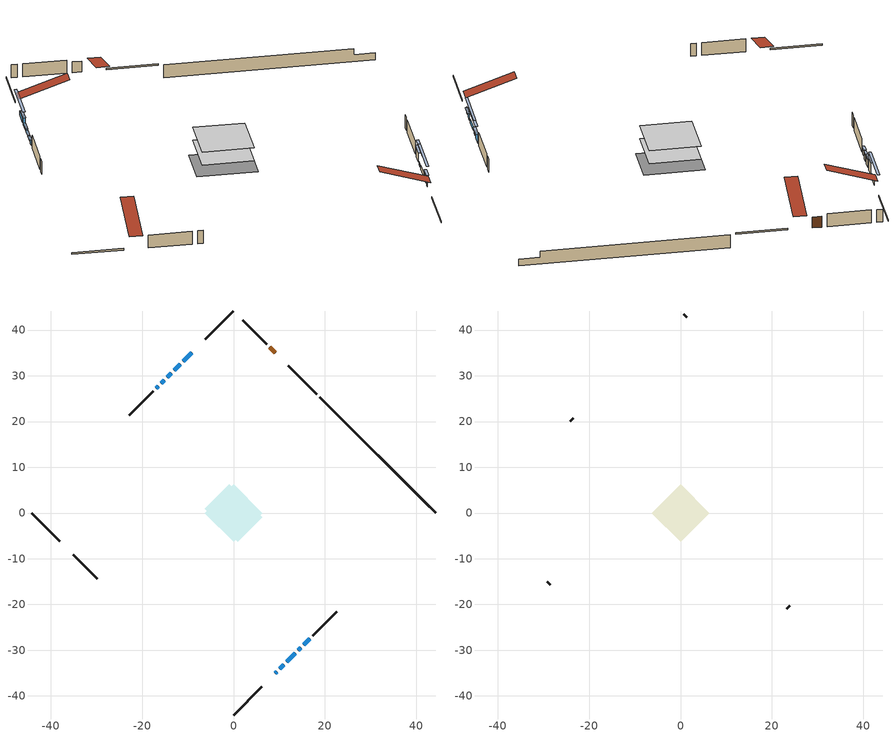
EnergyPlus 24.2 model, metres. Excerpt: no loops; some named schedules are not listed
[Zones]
conditioned space
 floor adiabatic (AdiabaticFloorConstruction): -6.25,0 0,6.25 6.25,0 0,-6.25 z0.64
 floor foundation (Slab1 construction): -6.33,0.98 -0.98,6.33 6.33,-0.98 0.98,-6.33 z-1.8
 wall outside (RimJoist1 construction): 0,-44.16 6.2,-37.96 / -44.16,0 -37.96,-6.2 / 0,44.16 -6.2,37.96 / 18.2,25.96 12,32.16 z0.64:0.94
 wall outside (AdiabaticWallConstruction 1): 9.08,35.08 7.92,36.24 z0.64:2.67
 wall outside (AdiabaticWallConstruction): 9.12,-35.04 9.43,-34.73 / 10.09,-34.07 10.95,-33.21 / -13.59,30.57 -14.45,29.7 z0.64:1.86; -9.12,35.04 -10.98,33.17 / 11.6,-32.55 13.47,-30.69 z0.64:1.35; 14.13,-30.03 14.71,-29.45 z0.64:1.15; -11.64,32.52 -12.93,31.22 z0.64:2.72; -15.11,29.05 -15.76,28.4 / -16.41,27.75 -16.84,27.31 z0.64:1.56; 15.36,-28.8 16.65,-27.5 z0.64:2.16
 wall outside (Wall1 construction): 17.31,-26.85 22.57,-21.59 / -35.04,-9.12 -29.78,-14.37 / -17.5,26.66 -22.76,21.4 / 7.26,36.9 2,42.15 z0.64:3.08
 wall foundation (FoundationWall1 construction): 18.85,25.3,-1.8 18.85,25.3,0.64 41.63,2.53,0.64 41.63,2.53,-0.52 44.16,0,-0.52 44.16,0,-1.8
 window (WindowConstruction 6): 9.12,-35.04 9.43,-34.73 z0.64:1.86
 window (WindowConstruction 5): 10.09,-34.07 10.95,-33.21 z0.64:1.86
 window (WindowConstruction 7): -9.12,35.04 -10.98,33.17 z0.64:1.35
 window (WindowConstruction 8): 11.6,-32.55 13.47,-30.69 z0.64:1.35
 window (WindowConstruction 9): 14.13,-30.03 14.7,-29.45 z0.64:1.15
 window (WindowConstruction): -11.64,32.52 -12.93,31.22 z0.64:2.72
 window (WindowConstruction 1): -13.59,30.57 -14.45,29.71 z0.64:1.86
 window (WindowConstruction 2): -15.11,29.05 -15.76,28.4 z0.64:1.55
 window (WindowConstruction 3): -16.41,27.74 -16.84,27.31 z0.64:1.55
 window (WindowConstruction 4): 15.36,-28.8 16.65,-27.5 z0.64:2.16
 door (Door): 9.08,35.08 7.92,36.24 z0.64:2.67
 ceiling adiabatic (AdiabaticFloorConstruction): 0,-6.25 6.25,0 0,6.25 -6.25,0 z0.64
attic - vented
 floor to conditioned space (Floor1 construction Reversed): -6.25,0 0,6.25 6.25,0 0,-6.25 z3.08
 wall outside (Wall2 construction): 23.22,-20.93 23.91,-20.24 / -29.13,-15.03 -28.44,-15.72 / -23.41,20.74 -24.1,20.05 / 1.35,42.81 0.66,43.5 z0.64:3.08
 roof outside (Roof1 construction): 8.46,-35.7,3.08 2.37,-29.61,5.95 0.77,-31.22,5.95 6.86,-37.3,3.08; -35.7,-8.46,3.08 -29.61,-2.37,5.95 -31.22,-0.77,5.95 -37.3,-6.86,3.08; -8.46,35.7,3.08 -2.37,29.61,5.95 -0.77,31.22,5.95 -6.86,37.3,3.08; 9.74,34.42,3.08 3.65,28.33,5.95 5.26,26.73,5.95 11.34,32.82,3.08
shading: 11.21,-32.95 9.82,-34.33 10.11,-34.61 11.49,-33.23 z2.23; -12.86,31.3 -7.24,36.91 -7.53,37.2 -13.14,31.58 z4; 15.34,-28.81 9.73,-34.43 10.01,-34.71 15.63,-29.1 z4; 16.58,-27.58 12.26,-31.9 12.54,-32.18 16.86,-27.86 z3.8; -13.19,30.96 -11.38,32.78 -11.67,33.07 -13.48,31.25 z3.09; -14.71,29.44 -13.33,30.83 -13.61,31.11 -15,29.73 z2.23; -16.02,28.14 -14.85,29.31 -15.13,29.59 -16.3,28.42 z1.92; -17.1,27.05 -16.15,28.01 -16.43,28.29 -17.39,27.34 z1.92; 16.91,-27.24 15.1,-29.06 15.38,-29.34 17.2,-27.52 z2.53
[Building]
Building 1: Terrain=Suburbs
[Site:Location]
Quebec Intl AP_QC: Latitude {deg}=46.8; Longitude {deg}=-71.38; Time Zone {hr}=-5; Elevation {m}=74; Keep Site Location Information=Yes
[Site:GroundTemperature:Shallow]
0.0108218, -2.24938, -2.43038, -1.3578, 2.94801, 7.23376, 10.9493, 13.303, 13.5029, 11.5886, 7.96783, 3.81355
[Site:WaterMainsTemperature]
Calculation Method=Schedule; Temperature Schedule=mains temperature schedule
[Material] Roughness=Rough; Thermal Absorptance=0.9
Name | Thickness {m} | Conductivity {W/m-K} | Density {kg/m3} | Specific Heat {J/kg-K} | Solar Absorptance | Visible Absorptance
asphalt or fiberglass shingles | 0.00635 | 0.162714 | 1121.4 | 1465.45 | 0.4 | 0.4
ceiling loosefill ins | 0.169333 | 0.0480833 | 16.02 | 1046.75 | 0.7 | 0.7
ceiling stud and cavity | 0.1397 | 0.106923 | 65.682 | 1177.47 | 0.7 | 0.7
concrete 4.0 in. | 0.1016 | 1.803125 | 2242.8 | 837.4 | 0.7 | 0.7
concrete 8.0 in. | 0.2032 | 1.803125 | 2242.8 | 837.4 | 0.7 | 0.7
door material | 0.04445 | 0.0451087 | 512.64 | 1214.23 | 0.7 | 0.7
exterior vertical ins | 0.0633812 | 0.029427 | 32.04 | 1214.23 | 0.7 | 0.7
floor covering | 0.0127 | 0.0433444 | 54.468 | 1339.84 | 0.6 | 0.6
floor rigid ins; wall rigid ins 1 | 0.512978 | 0.029427 | 32.04 | 1214.23 | 0.7 | 0.7
floor stud and cavity | 0.1397 | 1.75129 | 37.0049 | 1207.88 | 0.7 | 0.7
furniture material conditioned space 1 | 0.1524 | 0.115458 | 640.8 | 1214.23 | 0.6 | 0.6
gypsum board | 0.0127 | 0.160291 | 801 | 837.4 | 0.6 | 0.6
gypsum board 1 | 0.0127 | 0.160291 | 801 | 837.4 | 0.7 | 0.7
osb sheathing 0.5 in. | 0.0127 | 0.115458 | 512.64 | 1214.23 | 0.7 | 0.7
osb sheathing 0.75 in. | 0.01905 | 0.115458 | 512.64 | 1214.23 | 0.7 | 0.7
osb sheathing 2.0 in. | 0.0508 | 0.115458 | 512.64 | 1214.23 | 0.7 | 0.7
rim joist rigid ins; wall rigid ins | 0.051816 | 0.029427 | 32.04 | 1214.23 | 0.7 | 0.7
rim joist stud and cavity | 0.0508 | 0.0379815 | 125.044 | 1163.47 | 0.6 | 0.6
wall stud and cavity | 0.1397 | 0.157107 | 139.0536 | 1170.24 | 0.7 | 0.7
wall stud and cavity 1 | 0.0889 | 6.1454 | 50.32683 | 1063.81 | 0.6 | 0.6
wall stud and cavity 2 | 0.0889 | 0.380278 | 52.3479 | 1209.89 | 0.7 | 0.7
wall stud and cavity 3 | 0.0889 | 0.391764 | 83.0341 | 1211.67 | 0.7 | 0.7
wood siding | 0.0254 | 0.102417 | 544.68 | 1172.36 | 0.4 | 0.4
wood siding 1 | 0.00254 | 0.102417 | 544.68 | 1172.36 | 0.4 | 0.4
wood siding 2; wood siding 3; wood siding 4 | 0.0254 | 0.102417 | 544.68 | 1172.36 | 0.7 | 0.7
[WindowMaterial:SimpleGlazingSystem]
Name | U-Factor {W/m2-K} | Solar Heat Gain Coefficient
WindowMaterial | 2.97414 | 0.6
WindowMaterial 1 | 2.92076 | 0.67
WindowMaterial 2 | 2.95029 | 0.64
WindowMaterial 3 | 2.97868 | 0.61
WindowMaterial 4 | 2.89408 | 0.69
WindowMaterial 5 | 3.088832 | 0.45
WindowMaterial 6 | 2.95142 | 0.64
WindowMaterial 7 | 3.00026 | 0.58
[Construction]
AdiabaticFloorConstruction: floor stud and cavity, floor rigid ins, osb sheathing 0.75 in., floor covering
AdiabaticWallConstruction: wood siding 3, wall rigid ins 1, wall stud and cavity 2, gypsum board
AdiabaticWallConstruction 1: wood siding 4, wall rigid ins 1, wall stud and cavity 2, gypsum board
Door: door material
Floor1 construction Reversed: gypsum board, ceiling stud and cavity, ceiling loosefill ins
FoundationWall1 construction: concrete 8.0 in., gypsum board 1
furniture construction conditioned space 1: furniture material conditioned space 1
PartitionWallConstruction: gypsum board, wall stud and cavity 3, gypsum board
RimJoist1 construction: wood siding 2, rim joist rigid ins, osb sheathing 2.0 in., rim joist stud and cavity
Roof1 construction: asphalt or fiberglass shingles
Slab1 construction: concrete 4.0 in.
Wall1 construction: wood siding, wall rigid ins, osb sheathing 0.5 in., wall stud and cavity, gypsum board
Wall2 construction: wood siding 1, wall stud and cavity 1
WindowConstruction: WindowMaterial
WindowConstruction 1; WindowConstruction 5: WindowMaterial 1
WindowConstruction 2: WindowMaterial 2
WindowConstruction 3: WindowMaterial 3
WindowConstruction 4: WindowMaterial 4
WindowConstruction 6: WindowMaterial 5
WindowConstruction 7; WindowConstruction 8: WindowMaterial 6
WindowConstruction 9: WindowMaterial 7
[Zone] Multiplier=1; Part of Total Floor Area=Yes
Name | Volume {m3}
attic - vented | 36.3769
conditioned space | 404.7
[Space]
Name | Zone | Volume {m3}
attic - vented 1 | attic - vented | 36.3769
conditioned space 1 | conditioned space | 404.7
[ZoneInfiltration:EffectiveLeakageArea]
infil attic - vented 1: Zone or Space=attic - vented 1; Schedule=Always On Discrete; Effective Air Leakage Area {cm2}=2883.69; Stack Coefficient=0.000369083; Wind Coefficient=1.29802e-05
[ZoneMixing]
whole house fan mix: Zone or Space=attic - vented; Schedule=Always On Continuous; Design Flow Rate Calculation Method=Flow/Zone; Design Flow Rate {m3/s}=0; Source Zone or Space=conditioned space
[SurfaceProperty:ExposedFoundationPerimeter]
Slab1: Exposed Perimeter Calculation Method=TotalExposedPerimeter; Total Exposed Perimeter {m}=35.784
[InternalMass] Zone or ZoneList=conditioned space; Space or SpaceList=conditioned space 1
Name | Construction | Surface Area {m2}
furniture mass conditioned space 1 | furniture construction conditioned space 1 | 62.48
partition wall mass | PartitionWallConstruction | 156.2
[Lights]
interior lighting: Zone or ZoneList or Space or SpaceList=conditioned space 1; Schedule=interior lighting schedule; Design Level Calculation Method=LightingLevel; Lighting Level {W}=343.2; Return Air Fraction=0; Fraction Radiant=0.6; Fraction Visible=0.2; Fraction Replaceable=1
[People]
occupants: Zone or ZoneList or Space or SpaceList=conditioned space 1; Number of People Schedule=occupants schedule; Number of People Calculation Method=People; Number of People=3; Fraction Radiant=0.314171; Sensible Heat Fraction=0.56303; Activity Level Schedule=occupants activity schedule; Carbon Dioxide Generation Rate {m3/s-W}=0; Enable ASHRAE 55 Comfort Warnings=No; Mean Radiant Temperature Calculation Type=EnclosureAveraged
[ElectricEquipment] Zone or ZoneList or Space or SpaceList=conditioned space 1; Design Level Calculation Method=EquipmentLevel
Name | Schedule | Design Level {W} | Fraction Latent | Fraction Radiant | Fraction Lost
clothes dryer | clothes dryer schedule | 140.772 | 0.015 | 0.081 | 0.85
clothes washer | clothes washer schedule | 32.1985 | 0.03 | 0.162 | 0.7
cooking range | cooking range schedule | 215.147 | 0.08 | 0.432 | 0.2
dishwasher | dishwasher schedule | 66.8632 | 0.3 | 0.18 | 0.4
fridge | fridge schedule | 72.9452 | 0 | 0.6 | 0
mech vent bath fan 0 | mech vent bath fan 0 schedule | 50.2 | 0 | 0 | 1
mech vent bath fan 1 | mech vent bath fan 1 schedule | 50.2 | 0 | 0 | 1
mech vent house fan | mech vent house fan schedule | 0 | 0 | 0 | 1
mech vent house fan cfis | mech vent house fan cfis schedule | 0 | 0 | 0 | 0
mech vent range fan 0 | mech vent range fan 0 schedule | 57 | 0 | 0 | 1
misc plug loads | misc plug loads schedule | 494.7 | 0.045 | 0.513 | 0.1
whole house fan | Always On Discrete | 0 | 0 | 0 | 1
[OtherEquipment] Zone or ZoneList or Space or SpaceList=conditioned space 1; Design Level Calculation Method=EquipmentLevel
Name | Fuel Type | Schedule | Design Level {W} | Fraction Latent | Fraction Radiant | Fraction Lost
clothes dryer 1 | Electricity | clothes dryer schedule | 0 | 0.015 | 0.081 | 0.85
cooking range 1 | Electricity | cooking range schedule | 0 | 0.08 | 0.432 | 0.2
general water use latent | None | general water use schedule | 62.594 | 1 | 0 | 0
general water use sensible | None | general water use schedule | -61.6891 | 0 | 0.6 | 0
mech vent house fan latent load | None | Always On Discrete | 0 | 1 | 0 | 0
mech vent house fan sensible load | None | Always On Discrete | 0 | 0 | 0 | 0
water heater energy adjustment1 | Electricity | Always On Discrete | 0.01 | 0 | 0 | 1
[ZoneInfiltration:DesignFlowRate] Zone or ZoneList or Space or SpaceList=conditioned space 1; Schedule=Always On Discrete; Design Flow Rate Calculation Method=Flow/Zone; Design Flow Rate {m3/s}=0
infil flow; natural vent flow; whole house fan flow
[ZoneControl:Thermostat]
conditioned space Thermostat: Zone or ZoneList=conditioned space; Control Type Schedule=conditioned space Thermostat Schedule; Control 1=conditioned space temperature setpoint; Temperature Difference Between Cutout And Setpoint {deltaC}=0
[ZoneHVAC:Baseboard:Convective:Electric]
electric baseboard: Availability Schedule=Always On Discrete; Heating Design Capacity {W}=7674.36; Efficiency=1
[Zone equipment]
conditioned space: electric baseboard
[Foundation:Kiva]
Foundation Kiva 1: Initial Indoor Air Temperature {C}=18; Wall Height Above Grade {m}=0.639989; Wall Depth Below Slab {m}=0.2032; Custom Block Material Name 1=exterior vertical ins; Custom Block Depth 1 {m}=2.43998; Custom Block X Position 1 {m}=0.2159; Custom Block Z Position 1 {m}=0
[Foundation:Kiva:Settings]
Soil Conductivity {W/m-K}=0.849921; Soil Density {kg/m3}=1842.3; Soil Specific Heat {J/kg-K}=418.7; Ground Solar Absorptivity=0.9; Ground Thermal Absorptivity=0.9; Ground Surface Roughness {m}=0.03; Far-Field Width {m}=40; Deep-Ground Boundary Condition=ZeroFlux; Deep-Ground Depth {m}=40; Minimum Cell Dimension {m}=0.2; Maximum Cell Growth Coefficient=3; Simulation Timestep=Timestep
[Exterior:Lights]
exterior lighting: Schedule=exterior lighting schedule; Design Level {W}=75.6
[EnergyManagementSystem:GlobalVariable]
infil_program_Qfan
infil_program_Qinf
natural_vent_program_Qnv
natural_vent_program_Qwhf
[EnergyManagementSystem:Sensor]
Name | Output:Variable or Output:Meter Index Key | Output:Variable or Output:Meter
airflow_gain | infil flow | Infiltration Sensible Heat Gain Energy
airflow_gain_1 | natural vent flow | Infiltration Sensible Heat Gain Energy
airflow_gain_2 | whole house fan flow | Infiltration Sensible Heat Gain Energy
airflow_loss | infil flow | Infiltration Sensible Heat Loss Energy
airflow_loss_1 | natural vent flow | Infiltration Sensible Heat Loss Energy
airflow_loss_2 | whole house fan flow | Infiltration Sensible Heat Loss Energy
clg_load_cond |  | Cooling:EnergyTransfer:Zone:CONDITIONED SPACE
clg_sp_s; clg_sp_s_1 | cooling setpoint | Schedule Value
clothes_dryer_exhaust_0_sch_s | clothes dryer exhaust 0 schedule | Schedule Value
conditioned_space_clg_unmet_s | conditioned space | Zone Cooling Setpoint Not Met Time
conditioned_space_htg_unmet_s | conditioned space | Zone Heating Setpoint Not Met Time
cool_season | cooling season schedule | Schedule Value
fridge_tin_s | conditioned space | Zone Mean Air Temperature
htg_load_cond |  | Heating:EnergyTransfer:Zone:CONDITIONED SPACE
htg_sp_s; htg_sp_s_1 | heating setpoint | Schedule Value
ig_ee_conv | clothes dryer | Electric Equipment Convective Heating Energy
ig_ee_conv_2 | cooking range | Electric Equipment Convective Heating Energy
ig_ee_conv_4 | fridge | Electric Equipment Convective Heating Energy
ig_ee_conv_5 | misc plug loads | Electric Equipment Convective Heating Energy
ig_ee_conv_6 | whole house fan | Electric Equipment Convective Heating Energy
ig_ee_rad | clothes dryer | Electric Equipment Radiant Heating Energy
ig_ee_rad_2 | cooking range | Electric Equipment Radiant Heating Energy
ig_ee_rad_4 | fridge | Electric Equipment Radiant Heating Energy
ig_ee_rad_5 | misc plug loads | Electric Equipment Radiant Heating Energy
ig_ee_rad_6 | whole house fan | Electric Equipment Radiant Heating Energy
ig_lgt_conv | interior lighting | Lights Convective Heating Energy
ig_lgt_rad | interior lighting | Lights Radiant Heating Energy
ig_lgt_vis | interior lighting | Lights Visible Radiation Heating Energy
ig_oe_conv | clothes dryer 1 | Other Equipment Convective Heating Energy
ig_oe_conv_1 | cooking range 1 | Other Equipment Convective Heating Energy
ig_oe_conv_2 | general water use latent | Other Equipment Convective Heating Energy
ig_oe_conv_3 | general water use sensible | Other Equipment Convective Heating Energy
ig_oe_conv_4 | water heater energy adjustment1 | Other Equipment Convective Heating Energy
ig_oe_rad | clothes dryer 1 | Other Equipment Radiant Heating Energy
ig_oe_rad_1 | cooking range 1 | Other Equipment Radiant Heating Energy
ig_oe_rad_2 | general water use latent | Other Equipment Radiant Heating Energy
ig_oe_rad_3 | general water use sensible | Other Equipment Radiant Heating Energy
ig_oe_rad_4 | water heater energy adjustment1 | Other Equipment Radiant Heating Energy
ig_ppl_conv | occupants | People Convective Heating Energy
ig_ppl_rad | occupants | People Radiant Heating Energy
im_conv | furniture mass conditioned space 1 | Surface Inside Face Convection Heat Gain Energy
im_conv_1 | partition wall mass | Surface Inside Face Convection Heat Gain Energy
im_ig | furniture mass conditioned space 1 | Surface Inside Face Internal Gains Radiation Heat Gain Energy
im_ig_1 | partition wall mass | Surface Inside Face Internal Gains Radiation Heat Gain Energy
im_lgt | furniture mass conditioned space 1 | Surface Inside Face Lights Radiation Heat Gain Energy
im_lgt_1 | partition wall mass | Surface Inside Face Lights Radiation Heat Gain Energy
im_sol | furniture mass conditioned space 1 | Surface Inside Face Solar Radiation Heat Gain Energy
im_sol_1 | partition wall mass | Surface Inside Face Solar Radiation Heat Gain Energy
im_surf | furniture mass conditioned space 1 | Surface Inside Face Net Surface Thermal Radiation Heat Gain Energy
im_surf_1 | partition wall mass | Surface Inside Face Net Surface Thermal Radiation Heat Gain Energy
mech_vent_bath_fan_0_sch_s | mech vent bath fan 0 schedule | Schedule Value
mech_vent_bath_fan_1_sch_s | mech vent bath fan 1 schedule | Schedule Value
mech_vent_range_fan_0_sch_s | mech vent range fan 0 schedule | Schedule Value
mv_conv | mech vent bath fan 0 | Electric Equipment Convective Heating Energy
mv_conv_1 | mech vent bath fan 1 | Electric Equipment Convective Heating Energy
mv_conv_2 | mech vent house fan | Electric Equipment Convective Heating Energy
mv_conv_3 | mech vent house fan cfis | Electric Equipment Convective Heating Energy
mv_conv_4 | mech vent range fan 0 | Electric Equipment Convective Heating Energy
mv_conv_5 | mech vent house fan latent load | Other Equipment Convective Heating Energy
mv_conv_6 | mech vent house fan sensible load | Other Equipment Convective Heating Energy
mv_rad | mech vent bath fan 0 | Electric Equipment Radiant Heating Energy
mv_rad_1 | mech vent bath fan 1 | Electric Equipment Radiant Heating Energy
mv_rad_2 | mech vent house fan | Electric Equipment Radiant Heating Energy
mv_rad_3 | mech vent house fan cfis | Electric Equipment Radiant Heating Energy
mv_rad_4 | mech vent range fan 0 | Electric Equipment Radiant Heating Energy
mv_rad_5 | mech vent house fan latent load | Other Equipment Radiant Heating Energy
mv_rad_6 | mech vent house fan sensible load | Other Equipment Radiant Heating Energy
natural_vent_s | natural vent schedule | Schedule Value
out_pb_s |  | Site Outdoor Air Barometric Pressure
out_wt_s |  | Site Outdoor Air Humidity Ratio
site_vw_s |  | Site Wind Speed
ss_back_out | Window1 | Surface Window Shortwave from Zone Back Out Window Heat Transfer Rate
ss_back_out_1 | Window10 | Surface Window Shortwave from Zone Back Out Window Heat Transfer Rate
ss_back_out_2 | Window11 | Surface Window Shortwave from Zone Back Out Window Heat Transfer Rate
ss_back_out_3 | Window13 | Surface Window Shortwave from Zone Back Out Window Heat Transfer Rate
ss_back_out_4 | Window15 | Surface Window Shortwave from Zone Back Out Window Heat Transfer Rate
ss_back_out_5 | Window5 | Surface Window Shortwave from Zone Back Out Window Heat Transfer Rate
ss_back_out_6 | Window6 | Surface Window Shortwave from Zone Back Out Window Heat Transfer Rate
ss_back_out_7 | Window7 | Surface Window Shortwave from Zone Back Out Window Heat Transfer Rate
ss_back_out_8 | Window8 | Surface Window Shortwave from Zone Back Out Window Heat Transfer Rate
ss_back_out_9 | Window9 | Surface Window Shortwave from Zone Back Out Window Heat Transfer Rate
ss_conv | Door1 | Surface Inside Face Convection Heat Gain Energy
ss_conv_1 | Window1 | Surface Inside Face Convection Heat Gain Energy
ss_conv_10 | Window9 | Surface Inside Face Convection Heat Gain Energy
ss_conv_2 | Window10 | Surface Inside Face Convection Heat Gain Energy
ss_conv_3 | Window11 | Surface Inside Face Convection Heat Gain Energy
ss_conv_4 | Window13 | Surface Inside Face Convection Heat Gain Energy
ss_conv_5 | Window15 | Surface Inside Face Convection Heat Gain Energy
ss_conv_6 | Window5 | Surface Inside Face Convection Heat Gain Energy
ss_conv_7 | Window6 | Surface Inside Face Convection Heat Gain Energy
ss_conv_8 | Window7 | Surface Inside Face Convection Heat Gain Energy
ss_conv_9 | Window8 | Surface Inside Face Convection Heat Gain Energy
ss_ig | Door1 | Surface Inside Face Internal Gains Radiation Heat Gain Energy
ss_ig_1 | Window1 | Surface Inside Face Internal Gains Radiation Heat Gain Energy
ss_ig_10 | Window9 | Surface Inside Face Internal Gains Radiation Heat Gain Energy
ss_ig_2 | Window10 | Surface Inside Face Internal Gains Radiation Heat Gain Energy
ss_ig_3 | Window11 | Surface Inside Face Internal Gains Radiation Heat Gain Energy
ss_ig_4 | Window13 | Surface Inside Face Internal Gains Radiation Heat Gain Energy
ss_ig_5 | Window15 | Surface Inside Face Internal Gains Radiation Heat Gain Energy
ss_ig_6 | Window5 | Surface Inside Face Internal Gains Radiation Heat Gain Energy
ss_ig_7 | Window6 | Surface Inside Face Internal Gains Radiation Heat Gain Energy
ss_ig_8 | Window7 | Surface Inside Face Internal Gains Radiation Heat Gain Energy
ss_ig_9 | Window8 | Surface Inside Face Internal Gains Radiation Heat Gain Energy
ss_lgt | Door1 | Surface Inside Face Lights Radiation Heat Gain Energy
ss_sol | Door1 | Surface Inside Face Solar Radiation Heat Gain Energy
ss_surf | Door1 | Surface Inside Face Net Surface Thermal Radiation Heat Gain Energy
ss_surf_1 | Window1 | Surface Inside Face Net Surface Thermal Radiation Heat Gain Energy
ss_surf_10 | Window9 | Surface Inside Face Net Surface Thermal Radiation Heat Gain Energy
ss_surf_2 | Window10 | Surface Inside Face Net Surface Thermal Radiation Heat Gain Energy
ss_surf_3 | Window11 | Surface Inside Face Net Surface Thermal Radiation Heat Gain Energy
ss_surf_4 | Window13 | Surface Inside Face Net Surface Thermal Radiation Heat Gain Energy
ss_surf_5 | Window15 | Surface Inside Face Net Surface Thermal Radiation Heat Gain Energy
ss_surf_6 | Window5 | Surface Inside Face Net Surface Thermal Radiation Heat Gain Energy
ss_surf_7 | Window6 | Surface Inside Face Net Surface Thermal Radiation Heat Gain Energy
ss_surf_8 | Window7 | Surface Inside Face Net Surface Thermal Radiation Heat Gain Energy
ss_surf_9 | Window8 | Surface Inside Face Net Surface Thermal Radiation Heat Gain Energy
ss_trans_in | Window1 | Surface Window Transmitted Solar Radiation Rate
ss_trans_in_1 | Window10 | Surface Window Transmitted Solar Radiation Rate
ss_trans_in_2 | Window11 | Surface Window Transmitted Solar Radiation Rate
ss_trans_in_3 | Window13 | Surface Window Transmitted Solar Radiation Rate
ss_trans_in_4 | Window15 | Surface Window Transmitted Solar Radiation Rate
ss_trans_in_5 | Window5 | Surface Window Transmitted Solar Radiation Rate
ss_trans_in_6 | Window6 | Surface Window Transmitted Solar Radiation Rate
ss_trans_in_7 | Window7 | Surface Window Transmitted Solar Radiation Rate
ss_trans_in_8 | Window8 | Surface Window Transmitted Solar Radiation Rate
ss_trans_in_9 | Window9 | Surface Window Transmitted Solar Radiation Rate
ss_trans_out | Window1 | Surface Inside Face Initial Transmitted Diffuse Transmitted Out Window Solar Radiation Rate
ss_trans_out_1 | Window10 | Surface Inside Face Initial Transmitted Diffuse Transmitted Out Window Solar Radiation Rate
ss_trans_out_2 | Window11 | Surface Inside Face Initial Transmitted Diffuse Transmitted Out Window Solar Radiation Rate
ss_trans_out_3 | Window13 | Surface Inside Face Initial Transmitted Diffuse Transmitted Out Window Solar Radiation Rate
ss_trans_out_4 | Window15 | Surface Inside Face Initial Transmitted Diffuse Transmitted Out Window Solar Radiation Rate
ss_trans_out_5 | Window5 | Surface Inside Face Initial Transmitted Diffuse Transmitted Out Window Solar Radiation Rate
ss_trans_out_6 | Window6 | Surface Inside Face Initial Transmitted Diffuse Transmitted Out Window Solar Radiation Rate
ss_trans_out_7 | Window7 | Surface Inside Face Initial Transmitted Diffuse Transmitted Out Window Solar Radiation Rate
ss_trans_out_8 | Window8 | Surface Inside Face Initial Transmitted Diffuse Transmitted Out Window Solar Radiation Rate
ss_trans_out_9 | Window9 | Surface Inside Face Initial Transmitted Diffuse Transmitted Out Window Solar Radiation Rate
s_conv | Floor1 | Surface Inside Face Convection Heat Gain Energy
s_conv_1 | FoundationWall1 | Surface Inside Face Convection Heat Gain Energy
s_conv_10 | Wall1:225 | Surface Inside Face Convection Heat Gain Energy
s_conv_11 | Wall1:315 | Surface Inside Face Convection Heat Gain Energy
s_conv_12 | Wall1:45 | Surface Inside Face Convection Heat Gain Energy
s_conv_2 | inferred conditioned ceiling | Surface Inside Face Convection Heat Gain Energy
s_conv_3 | inferred conditioned floor | Surface Inside Face Convection Heat Gain Energy
s_conv_4 | RimJoist1:135 | Surface Inside Face Convection Heat Gain Energy
s_conv_5 | RimJoist1:225 | Surface Inside Face Convection Heat Gain Energy
s_conv_6 | RimJoist1:315 | Surface Inside Face Convection Heat Gain Energy
s_conv_7 | RimJoist1:45 | Surface Inside Face Convection Heat Gain Energy
s_conv_8 | Slab1 | Surface Inside Face Convection Heat Gain Energy
s_conv_9 | Wall1:135 | Surface Inside Face Convection Heat Gain Energy
s_ig | Floor1 | Surface Inside Face Internal Gains Radiation Heat Gain Energy
s_ig_1 | FoundationWall1 | Surface Inside Face Internal Gains Radiation Heat Gain Energy
s_ig_10 | Wall1:225 | Surface Inside Face Internal Gains Radiation Heat Gain Energy
s_ig_11 | Wall1:315 | Surface Inside Face Internal Gains Radiation Heat Gain Energy
s_ig_12 | Wall1:45 | Surface Inside Face Internal Gains Radiation Heat Gain Energy
